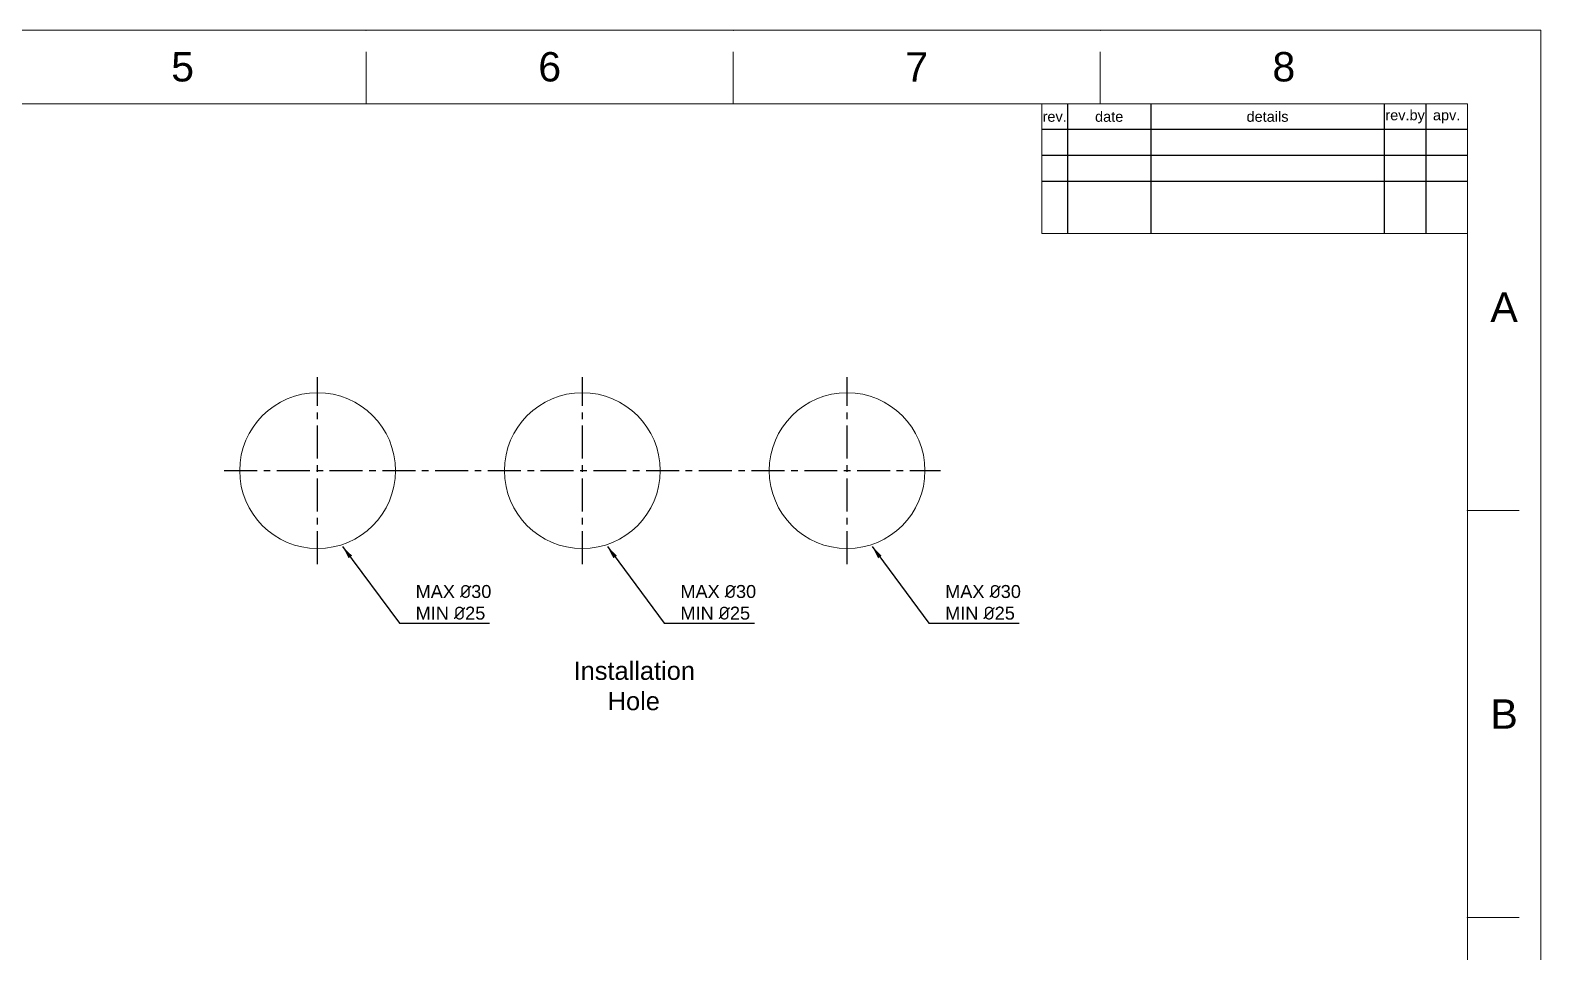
# Model space of a CAD drawing. Header units: millimetres. Extents: x 1243 to 1837, y -1232 to -812.
# Drawn here: x 1545.6 to 1836.6, y -989.2 to -811.7 of the extents above; entities that cross this region are included whole.
import ezdxf

# ---------------------------------------------------------------- set-up
doc = ezdxf.new("R2010")
doc.units = ezdxf.units.MM
doc.header["$LTSCALE"] = 0.1
doc.linetypes.add('CENTERX2', pattern=[101.6, 63.5, -12.7, 12.7, -12.7])
doc.layers.get('0').update_dxf_attribs({"lineweight": 13})
for name, color, linetype in [('CENTER', 1, 'CENTERX2'), ('FORM', 7, 'Continuous'), ('TEXT', 2, 'Continuous')]:
    doc.layers.add(name, color=color, linetype=linetype)
doc.layers.add('DIM', color=3, linetype='Continuous', lineweight=9)
doc.styles.get("Standard").update_dxf_attribs({"font": 'arial.ttf'})
doc.dimstyles.new('ISO-25', dxfattribs={"dimtxt": 2.5, "dimasz": 2.5, "dimexe": 1.25, "dimexo": 0.625, "dimtad": 1, "dimdec": 1, "dimtxsty": 'Standard', "dimcen": 2.5, "dimadec": 0, "dimazin": 0, "dimtfac": 1, "dimtdec": 1, "dimtmove": 0, "dimatfit": 3, "dimfxl": 0, "dimarcsym": 0})

msp = doc.modelspace()

# ---------------------------------------------------------------- linework, layer by layer
for p, q in [((1610.32, -825.89), (1610.32, -815.89)), ((1681.03, -825.89), (1681.03, -815.89)), ((1751.74, -825.89), (1751.74, -815.89)), ((1822.45, -825.89), (1256.79, -825.89)), ((1740.45, -850.89), (1740.45, -825.89)), ((1822.45, -1217.61), (1822.45, -825.89)), ((1740.45, -850.89), (1822.45, -850.89)), ((1822.45, -904.23), (1832.45, -904.23)), ((1822.45, -982.58), (1832.45, -982.58))]:
    msp.add_line(p, q)
for centre in [(1600.97, -896.54), (1651.97, -896.54), (1702.97, -896.54)]:
    msp.add_circle(centre, 15)
for p in [(1610.32, -811.75), (1681.03, -811.75), (1751.74, -811.75), (1822.45, -904.23), (1822.45, -982.58)]:
    msp.add_point(p)
at = {"layer": 'CENTER'}
for p, q in [((1600.97, -914.54), (1600.97, -878.54)), ((1651.97, -914.54), (1651.97, -878.54)), ((1702.97, -914.54), (1702.97, -878.54)), ((1582.97, -896.54), (1720.97, -896.54))]:
    msp.add_line(p, q, dxfattribs=at)
at = {"layer": 'DIM', "color": 7}
msp.add_lwpolyline([(1242.65, -811.75), (1836.59, -811.75), (1836.59, -1231.75), (1242.65, -1231.75)], close=True, dxfattribs=at)
at = {"layer": 'FORM'}
for p, q in [((1745.45, -825.89), (1745.45, -850.89)), ((1761.45, -825.89), (1761.45, -850.89)), ((1806.45, -825.89), (1806.45, -850.89)), ((1814.45, -825.89), (1814.45, -850.89)), ((1822.45, -830.89), (1740.45, -830.89)), ((1822.45, -835.89), (1740.45, -835.89)), ((1822.45, -840.89), (1740.45, -840.89))]:
    msp.add_line(p, q, dxfattribs=at)

# ---------------------------------------------------------------- texts
at = {"char_height": 5.66, "attachment_point": 5}
for s, width, insert in [('5', 50, (1574.97, -818.82)), ('6', 50, (1645.68, -818.82)), ('7', 50, (1716.39, -818.82)), ('8', 50, (1787.09, -818.82)), ('A', 10, (1829.52, -865.06)), ('B', 10, (1829.52, -943.4))]:
    msp.add_mtext_dynamic_manual_height_columns(s, width=width, gutter_width=12.5, heights=[0], dxfattribs=dict(at, insert=insert))
at = {"layer": 'DIM', "char_height": 2.5, "attachment_point": 7}
for insert in [(1619.86, -925.26), (1670.86, -925.26), (1721.86, -925.26)]:
    msp.add_mtext('MAX {\\fISOCPEUR|b0|i0|c0|p34;%%C}30\\PMIN {\\fISOCPEUR|b0|i0|c0|p34;%%C}25', dxfattribs=dict(at, insert=insert))
at = {"layer": 'TEXT'}
for s, width, insert, char_height, attachment_point in [('rev.', 5, (1742.95, -828.39), 2, 5), ('date', 16, (1753.45, -828.39), 2, 5), ('details', 45, (1783.95, -828.39), 2, 5), ('rev.by', 8, (1810.45, -828.39), 2, 5), ('apv.', 8, (1818.45, -828.39), 2, 5), ('{\\W2.03891; }Installation \\P{\\W6.86844; }Hole', 28.1224, (1647.52, -933.32), 3.5, 1)]:
    msp.add_mtext_dynamic_manual_height_columns(s, width=width, gutter_width=12.5, heights=[0], dxfattribs=dict(at, insert=insert, char_height=char_height, attachment_point=attachment_point))

# ---------------------------------------------------------------- leaders
at = {"layer": 'DIM', "annotation_type": 0, "has_hookline": 1, "hookline_direction": 0, "text_width": 14.25}
for points in [[(1605.79, -911.15), (1616.74, -925.88), (1619.24, -925.88)], [(1656.79, -911.15), (1667.74, -925.88), (1670.24, -925.88)], [(1707.79, -911.15), (1718.74, -925.88), (1721.24, -925.88)]]:
    msp.add_leader(points, dimstyle='ISO-25', dxfattribs=at)

doc.saveas('drawing.dxf')
